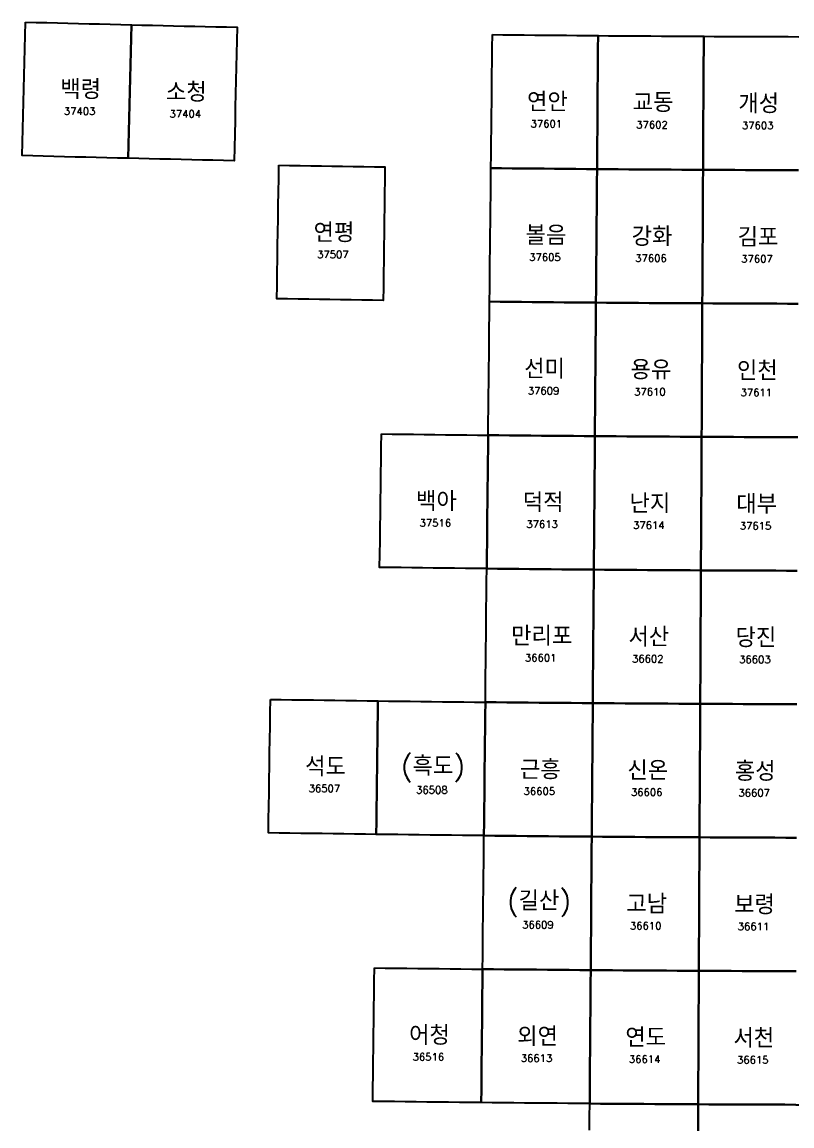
# Model space of a CAD drawing. Extents: x 14422 to 448761, y 61889 to 684321.
# Drawn here: x 14422 to 174405, y 373663 to 603073 of the extents above; entities that cross this region are included whole.
import ezdxf
from ezdxf.enums import TextEntityAlignment as Align

# ---------------------------------------------------------------- set-up
doc = ezdxf.new("R2010")
doc.units = 0
doc.header["$MEASUREMENT"] = 0
for name, color, linetype in [('G50', 7, 'CONTINUOUS'), ('N50000', 7, 'CONTINUOUS'), ('T50000', 250, 'CONTINUOUS')]:
    doc.layers.add(name, color=color, linetype=linetype)
doc.styles.add('GHS', font='romans.shx', dxfattribs={"bigfont": 'GHS.SHX'})

msp = doc.modelspace()

# ---------------------------------------------------------------- linework, layer by layer
at = {"layer": 'G50', "linetype": 'Continuous'}
for points in [[(15166.43, 603073.33), (17362.75, 603014.59), (19559.07, 602956.45), (21755.37, 602898.9), (23951.66, 602841.91), (26147.92, 602785.55), (28344.19, 602729.76), (30540.44, 602674.56), (32736.7, 602619.95), (34932.93, 602565.94), (37129.17, 602512.53), (37062.06, 599737.1), (36994.97, 596961.68), (36927.92, 594186.25), (36860.92, 591410.85), (36793.97, 588635.49), (36727.03, 585860.09), (36660.14, 583084.71), (36593.29, 580309.37), (36526.48, 577534.03), (36459.69, 574758.68), (34256.01, 574811.99), (32052.32, 574865.87), (29848.63, 574920.34), (27644.91, 574975.43), (25441.2, 575031.09), (23237.48, 575087.34), (21033.73, 575144.19), (18829.98, 575201.61), (16626.23, 575259.65), (14422.45, 575318.25), (14496.67, 578093.7), (14570.91, 580869.18), (14645.2, 583644.66), (14719.55, 586420.17), (14793.92, 589195.68), (14868.34, 591971.18), (14942.8, 594746.71), (15017.3, 597522.24), (15091.86, 600297.77)], [(37129.17, 602512.53), (39325.39, 602459.68), (41521.6, 602407.45), (43717.8, 602355.79), (45913.99, 602304.75), (48110.18, 602254.28), (50306.35, 602204.41), (52502.52, 602155.12), (54698.68, 602106.44), (56894.83, 602058.31), (59090.98, 602010.82), (59031.32, 599235.5), (58971.71, 596460.17), (58912.12, 593684.88), (58852.57, 590909.59), (58793.06, 588134.33), (58733.57, 585359.06), (58674.12, 582583.8), (58614.71, 579808.56), (58555.32, 577033.32), (58495.98, 574258.08), (56292.4, 574305.51), (54088.8, 574353.49), (51885.19, 574402.08), (49681.57, 574451.25), (47477.94, 574501.03), (45274.32, 574551.36), (43070.67, 574602.29), (40867.02, 574653.85), (38663.36, 574705.97), (36459.69, 574758.68), (36526.48, 577534.03), (36593.29, 580309.37), (36660.14, 583084.71), (36727.03, 585860.09), (36793.97, 588635.49), (36860.92, 591410.85), (36927.92, 594186.25), (36994.97, 596961.68), (37062.06, 599737.1)], [(112166.45, 600471.93), (114362.34, 600448.62), (116558.23, 600425.91), (118754.11, 600403.79), (120949.99, 600382.26), (123145.87, 600361.31), (125341.74, 600340.96), (127537.61, 600321.2), (129733.47, 600302.03), (131929.34, 600283.44), (134125.19, 600265.45), (134102.84, 597490.49), (134080.49, 594715.53), (134058.16, 591940.59), (134035.84, 589165.66), (134013.53, 586390.75), (133991.23, 583615.84), (133968.95, 580840.95), (133946.68, 578066.06), (133924.42, 575291.19), (133902.18, 572516.33), (131698.88, 572534.28), (129495.58, 572552.82), (127292.28, 572571.95), (125088.98, 572591.67), (122885.67, 572611.98), (120682.36, 572632.88), (118479.04, 572654.36), (116275.72, 572676.43), (114072.4, 572699.1), (111869.07, 572722.35), (111898.74, 575497.25), (111928.41, 578272.17), (111958.11, 581047.1), (111987.82, 583822.04), (112017.55, 586596.99), (112047.3, 589371.96), (112077.06, 592146.93), (112106.84, 594921.92), (112136.64, 597696.92)], [(134125.19, 600265.45), (136321.05, 600248.05), (138516.9, 600231.24), (140712.75, 600215.01), (142908.6, 600199.38), (145104.45, 600184.34), (147300.29, 600169.89), (149496.13, 600156.02), (151691.97, 600142.75), (153887.8, 600130.07), (156083.63, 600117.98), (156068.73, 597343.04), (156053.83, 594568.12), (156038.94, 591793.22), (156024.06, 589018.32), (156009.19, 586243.43), (155994.33, 583468.56), (155979.47, 580693.7), (155964.63, 577918.85), (155949.79, 575144.01), (155934.96, 572369.18), (153731.69, 572381.25), (151528.42, 572393.9), (149325.15, 572407.15), (147121.88, 572420.98), (144918.6, 572435.4), (142715.32, 572450.41), (140512.04, 572466.01), (138308.76, 572482.19), (136105.47, 572498.97), (133902.18, 572516.33), (133924.42, 575291.19), (133946.68, 578066.06), (133968.95, 580840.95), (133991.23, 583615.84), (134013.53, 586390.75), (134035.84, 589165.66), (134058.16, 591940.59), (134080.49, 594715.53), (134102.84, 597490.49)], [(67801.5, 573311.04), (70004.93, 573276.01), (72208.35, 573241.57), (74411.77, 573207.72), (76615.19, 573174.44), (78818.6, 573141.78), (81022, 573109.69), (83225.38, 573078.19), (85428.77, 573047.29), (87632.17, 573016.97), (89835.54, 572987.26), (89798.49, 570212.27), (89761.46, 567437.35), (89724.42, 564662.4), (89687.45, 561887.48), (89650.48, 559112.59), (89613.51, 556337.67), (89576.58, 553562.78), (89539.68, 550787.92), (89502.78, 548013.06), (89465.92, 545238.2), (87255.11, 545267.87), (85044.33, 545298.11), (82833.57, 545328.93), (80622.76, 545360.36), (78411.96, 545392.37), (76201.15, 545424.98), (73990.34, 545458.16), (71779.53, 545491.92), (69568.71, 545526.28), (67357.88, 545561.24), (67402.12, 548336.18), (67446.4, 551111.12), (67490.69, 553886.06), (67535.02, 556661.02), (67579.37, 559435.99), (67623.73, 562210.99), (67668.15, 564985.99), (67712.56, 567760.98), (67757.01, 570536.01)], [(111869.07, 572722.35), (114072.4, 572699.1), (116275.72, 572676.43), (118479.04, 572654.36), (120682.36, 572632.88), (122885.67, 572611.98), (125088.98, 572591.67), (127292.28, 572571.95), (129495.58, 572552.82), (131698.88, 572534.28), (133902.18, 572516.33), (133879.94, 569741.48), (133857.72, 566966.65), (133835.52, 564191.82), (133813.32, 561417.01), (133791.14, 558642.21), (133768.97, 555867.42), (133746.82, 553092.64), (133724.67, 550317.87), (133702.54, 547543.12), (133680.42, 544768.37), (131469.73, 544786.28), (129259.04, 544804.78), (127048.35, 544823.87), (124837.65, 544843.54), (122626.95, 544863.8), (120416.24, 544884.65), (118205.54, 544906.08), (115994.82, 544928.1), (113784.1, 544950.71), (111573.38, 544973.91), (111602.88, 547748.7), (111632.39, 550523.51), (111661.91, 553298.32), (111691.46, 556073.15), (111721.02, 558847.99), (111750.59, 561622.84), (111780.19, 564397.7), (111809.8, 567172.57), (111839.43, 569947.45)], [(133902.18, 572516.33), (136105.47, 572498.97), (138308.76, 572482.19), (140512.04, 572466.01), (142715.32, 572450.41), (144918.6, 572435.4), (147121.88, 572420.98), (149325.15, 572407.15), (151528.42, 572393.9), (153731.69, 572381.25), (155934.96, 572369.18), (155920.14, 569594.37), (155905.33, 566819.57), (155890.52, 564044.78), (155875.73, 561270), (155860.94, 558495.23), (155846.16, 555720.47), (155831.39, 552945.73), (155816.63, 550170.99), (155801.88, 547396.27), (155787.13, 544621.56), (153576.47, 544633.6), (151365.81, 544646.23), (149155.15, 544659.44), (146944.48, 544673.24), (144733.81, 544687.63), (142523.14, 544702.6), (140312.46, 544718.16), (138101.79, 544734.31), (135891.11, 544751.05), (133680.42, 544768.37), (133702.54, 547543.12), (133724.67, 550317.87), (133746.82, 553092.64), (133768.97, 555867.42), (133791.14, 558642.21), (133813.32, 561417.01), (133835.52, 564191.82), (133857.72, 566966.65), (133879.94, 569741.48)], [(111573.38, 544973.91), (113784.1, 544950.71), (115994.82, 544928.1), (118205.54, 544906.08), (120416.24, 544884.65), (122626.95, 544863.8), (124837.65, 544843.54), (127048.35, 544823.87), (129259.04, 544804.78), (131469.73, 544786.28), (133680.42, 544768.37), (133658.32, 541993.64), (133636.22, 539218.92), (133614.14, 536444.21), (133592.07, 533669.51), (133570.02, 530894.83), (133547.98, 528120.15), (133525.95, 525345.49), (133503.93, 522570.84), (133481.92, 519796.2), (133459.93, 517021.57), (131241.9, 517039.44), (129023.85, 517057.89), (126805.81, 517076.93), (124587.76, 517096.56), (122369.71, 517116.77), (120151.65, 517137.57), (117933.59, 517158.95), (115715.52, 517180.92), (113497.45, 517203.48), (111279.38, 517226.62), (111308.7, 520001.3), (111338.04, 522775.99), (111367.4, 525550.69), (111396.78, 528325.4), (111426.17, 531100.12), (111455.58, 533874.86), (111485, 536649.6), (111514.45, 539424.36), (111543.91, 542199.13)], [(133680.42, 544768.37), (135891.11, 544751.05), (138101.79, 544734.31), (140312.46, 544718.16), (142523.14, 544702.6), (144733.81, 544687.63), (146944.48, 544673.24), (149155.15, 544659.44), (151365.81, 544646.23), (153576.47, 544633.6), (155787.13, 544621.56), (155772.39, 541846.87), (155757.67, 539072.18), (155742.95, 536297.51), (155728.24, 533522.84), (155713.53, 530748.19), (155698.84, 527973.55), (155684.15, 525198.93), (155669.47, 522424.31), (155654.81, 519649.71), (155640.15, 516875.11), (153422.14, 516887.12), (151204.12, 516899.72), (148986.11, 516912.9), (146768.09, 516926.66), (144550.07, 516941.02), (142332.05, 516955.96), (140114.03, 516971.48), (137896, 516987.59), (135677.97, 517004.29), (133459.93, 517021.57), (133481.92, 519796.2), (133503.93, 522570.84), (133525.95, 525345.49), (133547.98, 528120.15), (133570.02, 530894.83), (133592.07, 533669.51), (133614.14, 536444.21), (133636.22, 539218.92), (133658.32, 541993.64)], [(89098.36, 517490.27), (91316.48, 517461.27), (93534.62, 517432.84), (95752.72, 517405.03), (97970.84, 517377.78), (100188.93, 517351.13), (102407.03, 517325.04), (104625.12, 517299.55), (106843.21, 517274.65), (109061.32, 517250.34), (111279.38, 517226.62), (111250.08, 514451.94), (111220.78, 511677.31), (111191.52, 508902.66), (111162.25, 506128.03), (111133.03, 503353.41), (111103.8, 500578.78), (111074.58, 497804.19), (111045.39, 495029.59), (111016.23, 492255.03), (110987.08, 489480.47), (108761.7, 489504.13), (106536.28, 489528.38), (104310.88, 489553.23), (102085.47, 489578.64), (99860.09, 489604.65), (97634.66, 489631.24), (95409.25, 489658.44), (93183.81, 489686.19), (90958.38, 489714.54), (88732.95, 489743.45), (88769.39, 492518.1), (88805.86, 495292.75), (88842.36, 498067.4), (88878.87, 500842.04), (88915.41, 503616.72), (88951.95, 506391.4), (88988.52, 509166.11), (89025.1, 511940.82), (89061.75, 514715.53)], [(111279.38, 517226.62), (113497.45, 517203.48), (115715.52, 517180.92), (117933.59, 517158.95), (120151.65, 517137.57), (122369.71, 517116.77), (124587.76, 517096.56), (126805.81, 517076.93), (129023.85, 517057.89), (131241.9, 517039.44), (133459.93, 517021.57), (133437.95, 514246.95), (133415.99, 511472.35), (133394.03, 508697.75), (133372.09, 505923.17), (133350.17, 503148.6), (133328.25, 500374.04), (133306.35, 497599.49), (133284.46, 494824.96), (133262.58, 492050.43), (133240.72, 489275.92), (131015.37, 489293.74), (128790.02, 489312.15), (126564.66, 489331.15), (124339.31, 489350.72), (122113.94, 489370.89), (119888.58, 489391.63), (117663.21, 489412.96), (115437.83, 489434.88), (113212.45, 489457.38), (110987.07, 489480.46), (111016.22, 492255.03), (111045.4, 495029.6), (111074.58, 497804.19), (111103.79, 500578.79), (111133.01, 503353.4), (111162.25, 506128.02), (111191.51, 508902.65), (111220.78, 511677.3), (111250.07, 514451.95)], [(133459.93, 517021.57), (135677.97, 517004.29), (137896, 516987.59), (140114.03, 516971.48), (142332.05, 516955.96), (144550.07, 516941.02), (146768.09, 516926.66), (148986.11, 516912.9), (151204.12, 516899.72), (153422.14, 516887.12), (155640.15, 516875.11), (155625.49, 514100.53), (155610.85, 511325.96), (155596.21, 508551.4), (155581.59, 505776.86), (155566.97, 503002.32), (155552.36, 500227.8), (155537.76, 497453.29), (155523.17, 494678.79), (155508.58, 491904.3), (155494.01, 489129.83), (153268.69, 489141.81), (151043.37, 489154.37), (148818.05, 489167.52), (146592.73, 489181.25), (144367.4, 489195.57), (142142.07, 489210.47), (139916.73, 489225.96), (137691.4, 489242.03), (135466.06, 489258.68), (133240.72, 489275.92), (133262.58, 492050.43), (133284.46, 494824.96), (133306.35, 497599.49), (133328.25, 500374.04), (133350.17, 503148.6), (133372.09, 505923.17), (133394.03, 508697.75), (133415.99, 511472.35), (133437.95, 514246.95)], [(110987.07, 489480.46), (113212.45, 489457.38), (115437.83, 489434.88), (117663.21, 489412.96), (119888.58, 489391.63), (122113.94, 489370.89), (124339.31, 489350.72), (126564.66, 489331.15), (128790.02, 489312.15), (131015.37, 489293.74), (133240.72, 489275.92), (133218.86, 486501.42), (133197.02, 483726.93), (133175.2, 480952.45), (133153.39, 478177.98), (133131.58, 475403.53), (133109.8, 472629.08), (133088.02, 469854.65), (133066.26, 467080.23), (133044.51, 464305.82), (133022.77, 461531.42), (130790.16, 461549.2), (128557.54, 461567.56), (126324.92, 461586.51), (124092.3, 461606.04), (121859.67, 461626.15), (119627.04, 461646.84), (117394.4, 461668.12), (115161.76, 461689.98), (112929.11, 461712.42), (110696.46, 461735.44), (110725.45, 464509.9), (110754.45, 467284.36), (110783.47, 470058.83), (110812.5, 472833.32), (110841.55, 475607.81), (110870.62, 478382.32), (110899.71, 481156.84), (110928.81, 483931.37), (110957.93, 486705.91)], [(133240.72, 489275.92), (135466.06, 489258.68), (137691.4, 489242.03), (139916.73, 489225.96), (142142.07, 489210.47), (144367.4, 489195.57), (146592.73, 489181.25), (148818.05, 489167.52), (151043.37, 489154.37), (153268.69, 489141.81), (155494.01, 489129.83), (155479.44, 486355.36), (155464.88, 483580.91), (155450.33, 480806.47), (155435.79, 478032.04), (155421.26, 475257.62), (155406.73, 472483.21), (155392.22, 469708.82), (155377.71, 466934.43), (155363.21, 464160.06), (155348.72, 461385.7), (153116.14, 461397.65), (150883.55, 461410.18), (148650.97, 461423.3), (146418.38, 461437), (144185.78, 461451.28), (141953.19, 461466.14), (139720.59, 461481.59), (137487.99, 461497.62), (135255.38, 461514.23), (133022.77, 461531.42), (133044.51, 464305.82), (133066.26, 467080.23), (133088.02, 469854.65), (133109.8, 472629.08), (133131.58, 475403.53), (133153.39, 478177.98), (133175.2, 480952.45), (133197.02, 483726.93), (133218.86, 486501.42)], [(66042.25, 462318.42), (68275.02, 462283.75), (70507.8, 462249.64), (72740.55, 462216.12), (74973.3, 462183.17), (77206.04, 462150.82), (79438.78, 462119.02), (81671.51, 462087.86), (83904.22, 462057.25), (86136.96, 462027.21), (88369.65, 461997.76), (88333.44, 459223.26), (88297.25, 456448.77), (88261.1, 453674.3), (88224.96, 450899.8), (88188.82, 448125.37), (88152.71, 445350.9), (88116.63, 442576.46), (88080.56, 439802.03), (88044.52, 437027.62), (88008.49, 434253.19), (85768.57, 434282.54), (83528.61, 434312.53), (81288.67, 434343.04), (79048.71, 434374.15), (76808.75, 434405.82), (74568.78, 434438.11), (72328.8, 434470.94), (70088.81, 434504.39), (67848.81, 434538.41), (65608.82, 434573.02), (65652.05, 437347.49), (65695.31, 440122.02), (65738.59, 442896.52), (65781.89, 445671.04), (65825.22, 448445.6), (65868.57, 451220.13), (65911.96, 453994.69), (65955.36, 456769.28), (65998.8, 459543.83)], [(110696.46, 461735.44), (112929.11, 461712.42), (115161.76, 461689.98), (117394.4, 461668.12), (119627.04, 461646.84), (121859.67, 461626.15), (124092.3, 461606.04), (126324.92, 461586.51), (128557.54, 461567.56), (130790.16, 461549.2), (133022.77, 461531.42), (133001.05, 458757.04), (132979.34, 455982.66), (132957.64, 453208.3), (132935.95, 450433.95), (132914.28, 447659.61), (132892.62, 444885.28), (132870.97, 442110.96), (132849.34, 439336.65), (132827.72, 436562.36), (132806.11, 433788.07), (130566.27, 433805.81), (128326.43, 433824.12), (126086.59, 433843.01), (123846.74, 433862.49), (121606.89, 433882.55), (119367.03, 433903.19), (117127.17, 433924.41), (114887.3, 433946.21), (112647.43, 433968.59), (110407.56, 433991.56), (110436.37, 436765.9), (110465.2, 439540.24), (110494.05, 442314.6), (110522.91, 445088.98), (110551.8, 447863.36), (110580.69, 450637.75), (110609.61, 453412.16), (110638.54, 456186.58), (110667.49, 458961)], [(133022.77, 461531.42), (135255.38, 461514.23), (137487.99, 461497.62), (139720.59, 461481.59), (141953.19, 461466.14), (144185.78, 461451.28), (146418.38, 461437), (148650.97, 461423.3), (150883.55, 461410.18), (153116.14, 461397.65), (155348.72, 461385.7), (155334.24, 458611.35), (155319.76, 455837.02), (155305.3, 453062.69), (155290.84, 450288.38), (155276.39, 447514.08), (155261.95, 444739.78), (155247.52, 441965.51), (155233.1, 439191.24), (155218.69, 436416.98), (155204.28, 433642.74), (152964.48, 433654.66), (150724.67, 433667.15), (148484.86, 433680.23), (146245.05, 433693.9), (144005.23, 433708.14), (141765.42, 433722.96), (139525.59, 433738.37), (137285.77, 433754.36), (135045.94, 433770.92), (132806.11, 433788.07), (132827.72, 436562.36), (132849.34, 439336.65), (132870.97, 442110.96), (132892.62, 444885.28), (132914.28, 447659.61), (132935.95, 450433.95), (132957.64, 453208.3), (132979.34, 455982.66), (133001.05, 458757.04)], [(110407.56, 433991.56), (112647.43, 433968.59), (114887.3, 433946.21), (117127.17, 433924.41), (119367.03, 433903.19), (121606.89, 433882.55), (123846.74, 433862.49), (126086.59, 433843.01), (128326.43, 433824.12), (130566.27, 433805.81), (132806.11, 433788.07), (132784.51, 431013.8), (132762.93, 428239.54), (132741.36, 425465.29), (132719.8, 422691.06), (132698.26, 419916.83), (132676.73, 417142.62), (132655.21, 414368.41), (132633.7, 411594.22), (132612.21, 408820.04), (132590.73, 406045.87), (130343.71, 406063.55), (128096.69, 406081.82), (125849.66, 406100.66), (123602.64, 406120.08), (121355.6, 406140.09), (119108.56, 406160.67), (116861.52, 406181.83), (114614.47, 406203.58), (112367.42, 406225.9), (110120.36, 406248.8), (110149.01, 409023.03), (110177.66, 411797.26), (110206.34, 414571.51), (110235.03, 417345.77), (110263.75, 420120.04), (110292.47, 422894.32), (110321.22, 425668.61), (110349.98, 428442.92), (110378.76, 431217.23)], [(132806.11, 433788.07), (135045.94, 433770.92), (137285.77, 433754.36), (139525.59, 433738.37), (141765.42, 433722.96), (144005.23, 433708.14), (146245.05, 433693.9), (148484.86, 433680.23), (150724.67, 433667.15), (152964.48, 433654.66), (155204.28, 433642.74), (155189.89, 430868.51), (155175.5, 428094.28), (155161.12, 425320.07), (155146.75, 422545.88), (155132.38, 419771.69), (155118.03, 416997.51), (155103.69, 414223.35), (155089.35, 411449.2), (155075.02, 408675.06), (155060.7, 405900.93), (152813.72, 405912.81), (150566.73, 405925.28), (148319.74, 405938.32), (146072.75, 405951.95), (143825.75, 405966.15), (141578.76, 405980.94), (139331.75, 405996.3), (137084.75, 406012.24), (134837.74, 406028.77), (132590.73, 406045.87), (132612.21, 408820.04), (132633.7, 411594.22), (132655.21, 414368.41), (132676.73, 417142.62), (132698.26, 419916.83), (132719.8, 422691.06), (132741.36, 425465.29), (132762.93, 428239.54), (132784.51, 431013.8)], [(87649.49, 406509.73), (89896.59, 406481.03), (92143.71, 406452.9), (94390.82, 406425.36), (96637.91, 406398.41), (98885, 406372.02), (101132.08, 406346.2), (103379.15, 406321), (105626.24, 406296.36), (107873.31, 406272.29), (110120.35, 406248.81), (110091.73, 403474.59), (110063.13, 400700.37), (110034.55, 397926.19), (110005.96, 395152), (109977.41, 392377.84), (109948.86, 389603.69), (109920.35, 386829.53), (109891.84, 384055.41), (109863.34, 381281.28), (109834.89, 378507.16), (107580.67, 378530.6), (105326.47, 378554.57), (103072.25, 378579.14), (100818.06, 378604.3), (98563.82, 378630.03), (96309.58, 378656.35), (94055.35, 378683.23), (91801.11, 378710.7), (89546.87, 378738.74), (87292.61, 378767.37), (87328.21, 381541.57), (87363.81, 384315.76), (87399.45, 387089.95), (87435.09, 389864.18), (87470.76, 392638.4), (87506.47, 395412.66), (87542.18, 398186.91), (87577.92, 400961.16), (87613.7, 403735.45)], [(110120.36, 406248.8), (112367.42, 406225.9), (114614.47, 406203.58), (116861.52, 406181.83), (119108.56, 406160.67), (121355.6, 406140.09), (123602.64, 406120.08), (125849.66, 406100.66), (128096.69, 406081.82), (130343.71, 406063.55), (132590.73, 406045.87), (132569.26, 403271.71), (132547.8, 400497.57), (132526.36, 397723.43), (132504.93, 394949.31), (132483.52, 392175.2), (132462.12, 389401.1), (132440.72, 386627.01), (132419.35, 383852.93), (132397.98, 381078.86), (132376.63, 378304.81), (130122.48, 378322.44), (127868.32, 378340.66), (125614.16, 378359.45), (123359.99, 378378.81), (121105.82, 378398.76), (118851.64, 378419.29), (116597.46, 378440.39), (114343.27, 378462.07), (112089.08, 378484.33), (109834.88, 378507.17), (109863.36, 381281.28), (109891.84, 384055.41), (109920.35, 386829.54), (109948.87, 389603.69), (109977.41, 392377.85), (110005.97, 395152.01), (110034.54, 397926.19), (110063.13, 400700.38), (110091.74, 403474.59)], [(132590.73, 406045.87), (134837.74, 406028.77), (137084.75, 406012.24), (139331.75, 405996.3), (141578.76, 405980.94), (143825.75, 405966.15), (146072.75, 405951.95), (148319.74, 405938.32), (150566.73, 405925.28), (152813.72, 405912.81), (155060.7, 405900.93), (155046.39, 403126.81), (155032.09, 400352.71), (155017.79, 397578.61), (155003.51, 394804.53), (154989.23, 392030.46), (154974.96, 389256.4), (154960.7, 386482.35), (154946.45, 383708.31), (154932.21, 380934.29), (154917.98, 378160.27), (152663.86, 378172.13), (150409.73, 378184.56), (148155.61, 378197.56), (145901.48, 378211.15), (143647.35, 378225.31), (141393.21, 378240.06), (139139.07, 378255.38), (136884.93, 378271.28), (134630.78, 378287.75), (132376.63, 378304.81), (132397.98, 381078.86), (132419.35, 383852.93), (132440.72, 386627.01), (132462.12, 389401.1), (132483.52, 392175.2), (132504.93, 394949.31), (132526.36, 397723.43), (132547.8, 400497.57), (132569.26, 403271.71)]]:
    msp.add_lwpolyline(points, close=True, dxfattribs=at)
for points in [[(175764.28, 572287.08), (173561.03, 572293.85), (171357.78, 572301.2), (169154.52, 572309.15), (166951.27, 572317.68), (164748.01, 572326.81), (162544.75, 572336.52), (160341.49, 572346.82), (158138.23, 572357.71), (155934.96, 572369.18), (155949.79, 575144.01), (155964.63, 577918.85), (155979.47, 580693.7), (155994.33, 583468.56), (156009.19, 586243.43), (156024.06, 589018.32), (156038.94, 591793.22), (156053.83, 594568.12), (156068.73, 597343.04), (156083.63, 600117.98), (158279.46, 600106.47), (160475.29, 600095.56), (162671.12, 600085.24), (164866.95, 600075.5), (167062.77, 600066.36), (169258.59, 600057.81), (171454.41, 600049.84), (173650.23, 600042.47), (175846.05, 600035.69)], [(175521.76, 489048.31), (173296.46, 489055.03), (171071.16, 489062.33), (168845.86, 489070.22), (166620.56, 489078.69), (164395.25, 489087.75), (162169.94, 489097.39), (159944.63, 489107.62), (157719.32, 489118.43), (155494.01, 489129.83), (155508.58, 491904.3), (155523.17, 494678.79), (155537.76, 497453.29), (155552.36, 500227.8), (155566.97, 503002.32), (155581.59, 505776.86), (155596.21, 508551.4), (155610.85, 511325.96), (155625.49, 514100.53), (155640.15, 516875.11), (157858.15, 516863.69), (160076.16, 516852.85), (162294.16, 516842.6), (164512.16, 516832.93), (166730.16, 516823.85), (168948.16, 516815.36), (171166.15, 516807.45), (173384.15, 516800.13), (175602.14, 516793.39)], [(175441.86, 461304.39), (173209.29, 461311.1), (170976.73, 461318.38), (168744.16, 461326.25), (166511.59, 461334.7), (164279.02, 461343.74), (162046.45, 461353.35), (159813.87, 461363.55), (157581.3, 461374.34), (155348.72, 461385.7), (155363.21, 464160.06), (155377.71, 466934.43), (155392.22, 469708.82), (155406.73, 472483.21), (155421.26, 475257.62), (155435.79, 478032.04), (155450.33, 480806.47), (155464.88, 483580.91), (155479.44, 486355.36), (155494.01, 489129.83), (157719.32, 489118.43), (159944.63, 489107.62), (162169.94, 489097.39), (164395.25, 489087.75), (166620.56, 489078.69), (168845.86, 489070.22), (171071.16, 489062.33), (173296.46, 489055.03), (175521.76, 489048.31)], [(175362.42, 433561.64), (173122.63, 433568.33), (170882.85, 433575.59), (168643.06, 433583.44), (166403.27, 433591.87), (164163.47, 433600.88), (161923.68, 433610.47), (159683.88, 433620.65), (157444.08, 433631.4), (155204.28, 433642.74), (155218.69, 436416.98), (155233.1, 439191.24), (155247.52, 441965.51), (155261.95, 444739.78), (155276.39, 447514.08), (155290.84, 450288.38), (155305.3, 453062.69), (155319.76, 455837.02), (155334.24, 458611.35), (155348.72, 461385.7), (157581.3, 461374.34), (159813.87, 461363.55), (162046.45, 461353.35), (164279.02, 461343.74), (166511.59, 461334.7), (168744.16, 461326.25), (170976.73, 461318.38), (173209.29, 461311.1), (175441.86, 461304.39)], [(175283.45, 405820.06), (173036.49, 405826.72), (170789.52, 405833.97), (168542.55, 405841.8), (166295.58, 405850.2), (164048.61, 405859.19), (161801.64, 405868.75), (159554.66, 405878.9), (157307.68, 405889.62), (155060.7, 405900.93), (155075.02, 408675.06), (155089.35, 411449.2), (155103.69, 414223.35), (155118.03, 416997.51), (155132.38, 419771.69), (155146.75, 422545.88), (155161.12, 425320.07), (155175.5, 428094.28), (155189.89, 430868.51), (155204.28, 433642.74), (157444.08, 433631.4), (159683.88, 433620.65), (161923.68, 433610.47), (164163.47, 433600.88), (166403.27, 433591.87), (168643.06, 433583.44), (170882.85, 433575.59), (173122.63, 433568.33), (175362.42, 433561.64)], [(175204.96, 378079.63), (172950.86, 378086.28), (170696.75, 378093.5), (168442.65, 378101.31), (166188.54, 378109.69), (163934.43, 378118.65), (161680.32, 378128.19), (159426.21, 378138.31), (157172.1, 378149), (154917.98, 378160.27), (154932.21, 380934.29), (154946.45, 383708.31), (154960.7, 386482.35), (154974.96, 389256.4), (154989.23, 392030.46), (155003.51, 394804.53), (155017.79, 397578.61), (155032.09, 400352.71), (155046.39, 403126.81), (155060.7, 405900.93), (157307.68, 405889.62), (159554.66, 405878.9), (161801.64, 405868.75), (164048.61, 405859.19), (166295.58, 405850.2), (168542.55, 405841.8), (170789.52, 405833.97), (173036.49, 405826.72), (175283.45, 405820.06)], [(132333.97, 372756.73), (132355.29, 375530.77), (132376.63, 378304.81), (134630.78, 378287.75), (136884.93, 378271.28), (139139.07, 378255.38), (141393.21, 378240.06), (143647.35, 378225.31), (145901.48, 378211.15), (148155.61, 378197.56), (150409.73, 378184.56), (152663.86, 378172.13), (154917.98, 378160.27), (154903.75, 375386.27), (154889.54, 372612.28)], [(154889.54, 372612.28), (154903.75, 375386.27), (154917.98, 378160.27), (157172.1, 378149), (159426.21, 378138.31), (161680.32, 378128.19), (163934.43, 378118.65), (166188.54, 378109.69), (168442.65, 378101.31), (170696.75, 378093.5), (172950.86, 378086.28), (175204.96, 378079.63), (177459.06, 378073.56), (177451.94, 375299.58), (177444.84, 372525.61)]]:
    msp.add_lwpolyline(points, dxfattribs=at)
at = {"layer": 'G50', "color": 5, "linetype": 'Continuous'}
for points in [[(175682.98, 544539.65), (173472.34, 544546.4), (171261.69, 544553.74), (169051.04, 544561.67), (166840.4, 544570.18), (164629.75, 544579.29), (162419.1, 544588.97), (160208.44, 544599.25), (157997.79, 544610.11), (155787.13, 544621.56), (155801.88, 547396.27), (155816.63, 550170.99), (155831.39, 552945.73), (155846.16, 555720.47), (155860.94, 558495.23), (155875.73, 561270), (155890.52, 564044.78), (155905.33, 566819.57), (155920.14, 569594.37), (155934.96, 572369.18), (158138.23, 572357.71), (160341.49, 572346.82), (162544.75, 572336.52), (164748.01, 572326.81), (166951.27, 572317.68), (169154.52, 572309.15), (171357.78, 572301.2), (173561.03, 572293.85), (175764.28, 572287.08)], [(175602.14, 516793.39), (173384.15, 516800.13), (171166.15, 516807.45), (168948.16, 516815.36), (166730.16, 516823.85), (164512.16, 516832.93), (162294.16, 516842.6), (160076.16, 516852.85), (157858.15, 516863.69), (155640.15, 516875.11), (155654.81, 519649.71), (155669.47, 522424.31), (155684.15, 525198.93), (155698.84, 527973.55), (155713.53, 530748.19), (155728.24, 533522.84), (155742.95, 536297.51), (155757.67, 539072.18), (155772.39, 541846.87), (155787.13, 544621.56), (157997.79, 544610.11), (160208.44, 544599.25), (162419.1, 544588.97), (164629.75, 544579.29), (166840.4, 544570.18), (169051.04, 544561.67), (171261.69, 544553.74), (173472.34, 544546.4), (175682.98, 544539.65)]]:
    msp.add_lwpolyline(points, dxfattribs=at)
at = {"layer": 'G50'}
msp.add_lwpolyline([(88369.66, 461997.76), (90602.38, 461968.9), (92835.09, 461940.64), (95067.79, 461912.94), (97300.44, 461885.84), (99533.15, 461859.33), (101765.82, 461833.38), (103998.48, 461808.03), (106231.16, 461783.24), (108463.8, 461759.04), (110696.46, 461735.44), (110667.5, 458961), (110638.57, 456186.59), (110609.61, 453412.16), (110580.71, 450637.75), (110551.79, 447863.38), (110522.93, 445088.97), (110494.05, 442314.59), (110465.22, 439540.25), (110436.38, 436765.91), (110407.56, 433991.56), (108167.68, 434015.11), (105927.79, 434039.24), (103687.92, 434063.94), (101448.01, 434089.24), (99208.12, 434115.12), (96968.19, 434141.57), (94728.28, 434168.58), (92488.36, 434196.22), (90248.44, 434224.42), (88008.5, 434253.19), (88044.53, 437027.62), (88080.57, 439802.03), (88116.64, 442576.46), (88152.72, 445350.9), (88188.83, 448125.37), (88224.97, 450899.8), (88261.11, 453674.3), (88297.26, 456448.77), (88333.45, 459223.26)], close=True, dxfattribs=at)

# ---------------------------------------------------------------- texts
at = {"layer": 'N50000', "style": 'GHS'}
for s, p in [('37403', (23102.6, 583789.99)), ('37404', (45065.35, 583229.19)), ('37601', (120102.62, 581188.59)), ('37602', (142061.36, 580982.11)), ('37603', (164019.8, 580834.64)), ('37507', (75737.67, 554027.7)), ('37605', (119805.24, 553439.01)), ('37606', (141838.35, 553232.99)), ('37607', (163871.13, 553085.84)), ('37609', (119509.55, 525690.57)), ('37610', (141616.59, 525485.03)), ('37611', (163723.3, 525338.22)), ('37516', (97034.54, 498206.93)), ('37613', (119215.56, 497943.29)), ('37614', (141396.1, 497738.23)), ('37615', (163576.32, 497591.77)), ('36601', (118923.24, 470197.12)), ('36602', (141176.89, 469992.58)), ('36603', (163430.18, 469846.49)), ('36507', (73978.43, 443035.08)), ('36508', (96305.83, 442714.42)), ('36605', (118632.63, 442452.1)), ('36606', (140958.94, 442248.08)), ('36607', (163284.89, 442102.36)), ('36609', (118343.73, 414708.22)), ('36610', (140742.28, 414504.73)), ('36611', (163140.45, 414359.4)), ('36516', (95585.66, 387226.4)), ('36613', (118056.52, 386965.47)), ('36614', (140526.9, 386762.53)), ('36615', (162996.87, 386617.59))]:
    msp.add_text(s, height=1528.44, dxfattribs=at).set_placement(p)
at = {"layer": 'T50000', "style": 'GHS'}
for s, p in [('백령', (26594.7, 589241.29)), ('소청', (48557.44, 588680.49)), ('연안', (123594.72, 586639.89)), ('교동', (145553.46, 586433.41)), ('개성', (167511.9, 586285.94)), ('연평', (79229.77, 559479)), ('볼음', (123297.34, 558890.31)), ('강화', (145330.45, 558684.29)), ('김포', (167363.23, 558537.14)), ('선미', (123001.65, 531141.87)), ('용유', (145108.69, 530936.33)), ('인천', (167215.4, 530789.52)), ('백아', (100526.63, 503658.23)), ('덕적', (122707.65, 503394.59)), ('난지', (144888.2, 503189.53)), ('대부', (167068.42, 503043.07)), ('만리포', (122415.34, 475648.42)), ('서산', (144668.99, 475443.88)), ('당진', (166922.28, 475297.79)), ('석도', (77470.52, 448486.38)), ('(흑도)', (99797.93, 448165.72)), ('근흥', (122124.73, 447903.4)), ('신온', (144451.04, 447699.38)), ('홍성', (166776.99, 447553.66)), ('(길산)', (121835.83, 420159.52)), ('고남', (144234.38, 419956.03)), ('보령', (166632.55, 419810.7)), ('어청', (99077.76, 392677.69)), ('외연', (121548.62, 392416.77)), ('연도', (144019, 392213.83)), ('서천', (166488.97, 392068.89))]:
    msp.add_text(s, height=4000, dxfattribs=at).set_placement(p, align=Align.MIDDLE)

doc.saveas('drawing.dxf')
